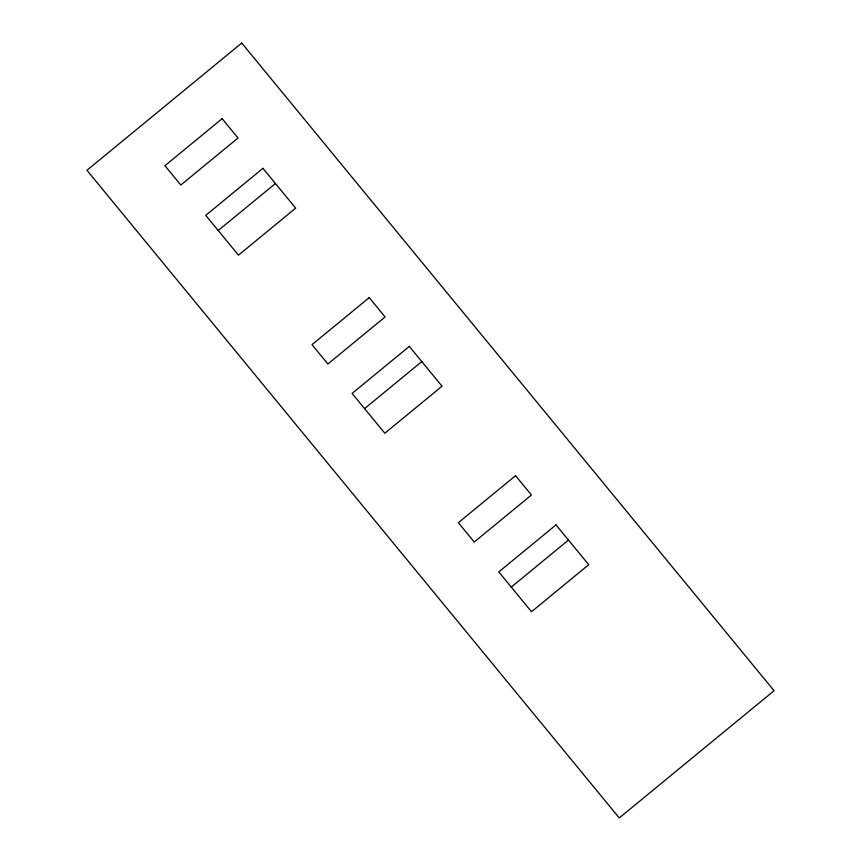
<?xml version="1.0" encoding="UTF-8"?>
<svg xmlns="http://www.w3.org/2000/svg" width="861" height="861" viewBox="0 0 861 861"><rect width="100%" height="100%" fill="white"/><g stroke="black" fill="none" stroke-linecap="round" stroke-linejoin="round"><path stroke-width="1.29" d="M218.22 230.533L275.434 183.511M364.58 408.609L421.782 361.588M511.273 587.094L568.486 540.073M241.747 43.05L86.939 170.284L619.253 817.95L774.061 690.716L241.747 43.05M222.149 118.678L164.935 165.699L180.821 185.029L238.034 138.008L222.149 118.678M262.949 168.336L205.747 215.347L238.465 255.168L295.678 208.147L262.949 168.336M369.218 297.626L312.005 344.637L327.89 363.977L385.104 316.956L369.218 297.626M409.309 346.402L352.095 393.423L384.813 433.234L442.027 386.212L409.309 346.402M515.556 475.681L458.343 522.692L474.239 542.021L531.441 495.01L515.556 475.681M556.002 524.887L498.799 571.908L531.517 611.719L588.73 564.698L556.002 524.887"/></g></svg>
